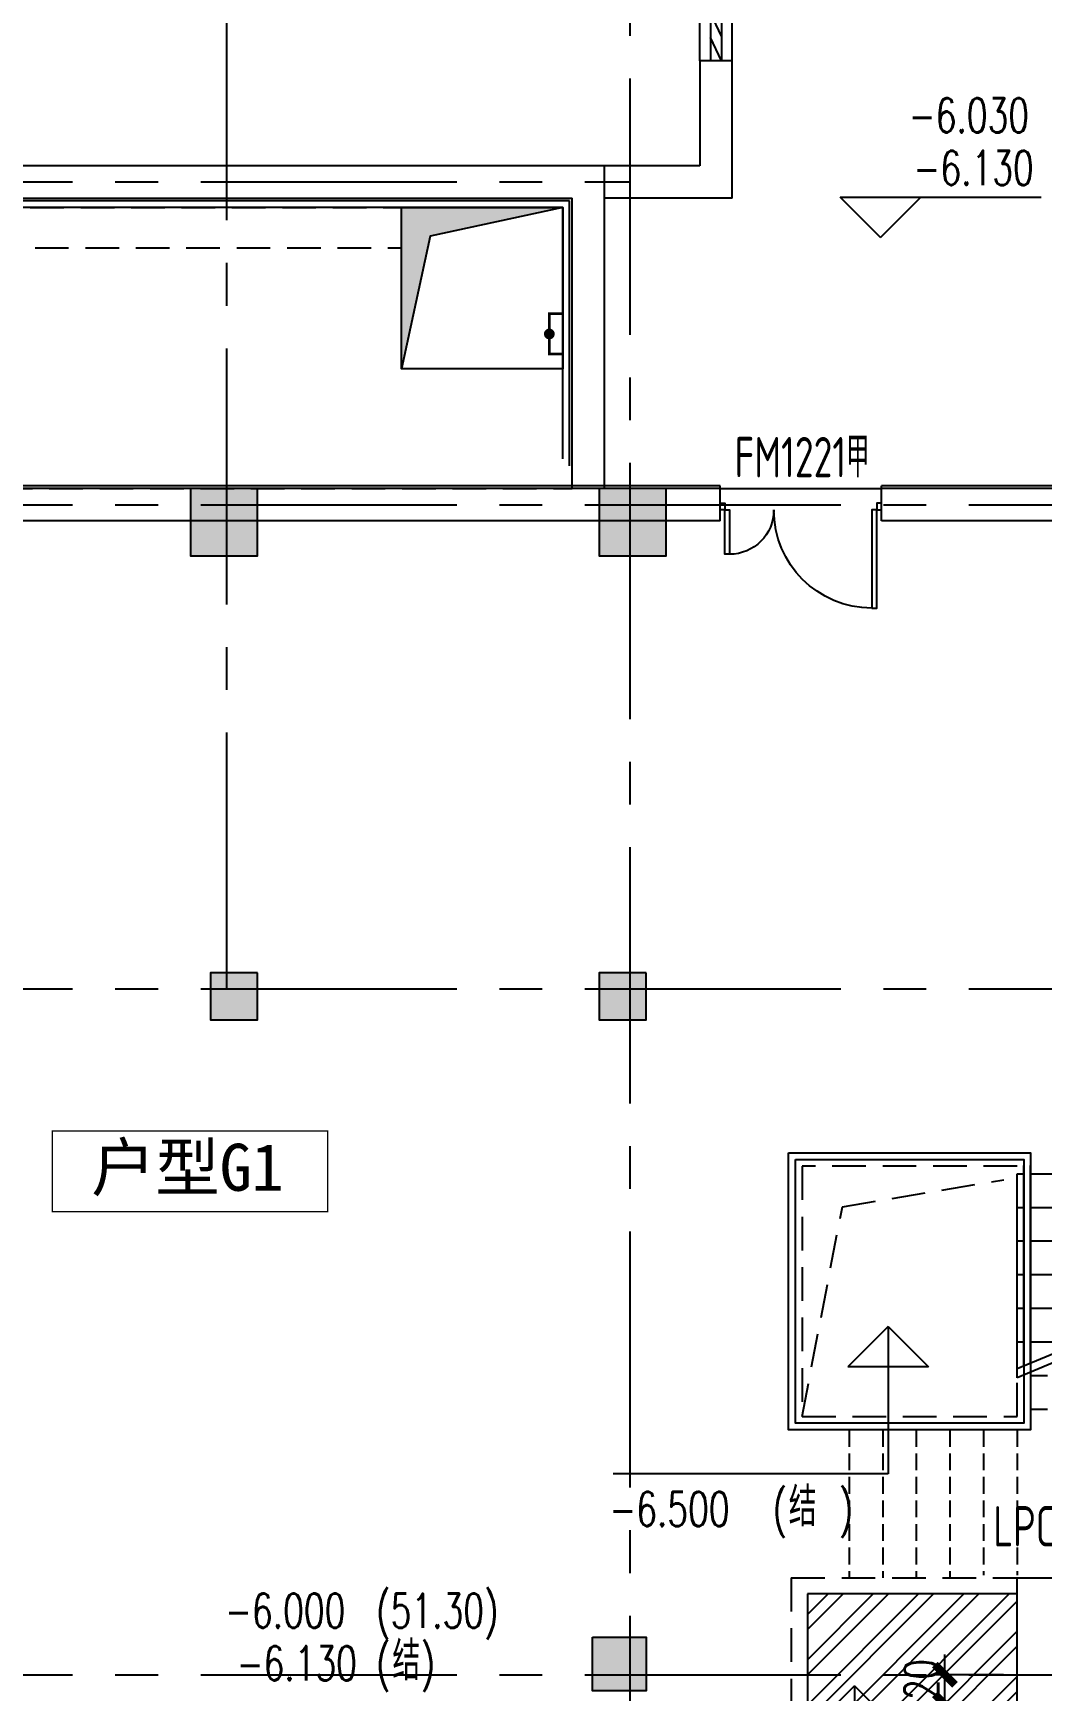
# Model space of a CAD drawing. Extents: x 296441 to 853063, y 459050 to 1117990.
# Drawn here: x 611459 to 618962, y 882899 to 895226 of the extents above; entities that cross this region are included whole.
import ezdxf
from ezdxf.enums import TextEntityAlignment as Align
from ezdxf.xclip import XClip

# ---------------------------------------------------------------- set-up
doc = ezdxf.new("R2010")
doc.units = 0
doc.header["$LTSCALE"] = 1000
doc.header["$XCLIPFRAME"] = 0
for name, pattern in [('14-FL01-P$0$HIDDEN', [0.375, 0.25, -0.125]), ('14-GRID$0$CENTER2', [28.575, 19.05, -3.175, 3.175, -3.175]), ('5-GRID$0$CENTER2', [28.575, 19.05, -3.175, 3.175, -3.175]), ('BSMT-PLAN-BS01$0$$0$HIDDEN', [0.375, 0.25, -0.125]), ('DASH', [0.35, 0.25, -0.1]), ('DZ-3-PLAN-FL01$0$DASHED2', [0.375, 0.25, -0.125]), ('E1-BS01-18-19$0$HIDDEN', [0.375, 0.25, -0.125])]:
    doc.linetypes.add(name, pattern=pattern)
for name, color, linetype in [('0-COL-H1', 170, 'Continuous'), ('14-GRID$0$G-GRID', 9, '14-GRID$0$CENTER2'), ('14-name$0$A-ANNO-IDEN', 2, 'Continuous'), ('14-PLAN-BS01-P$0$A-ANNO-LEVL', 3, 'Continuous'), ('14-PLAN-BS01-P$0$A-ROOM-IDEN', 4, 'Continuous'), ('14-PLAN-BS01-P$0$A-WALL', 1, 'Continuous'), ('17-PLAN-BS01-P$0$G-XREF', 2, 'Continuous'), ('5-GRID$0$G-GRID', 8, '5-GRID$0$CENTER2'), ('A-ROOF', 2, 'Continuous'), ('BSMT-PLAN-BS01$0$A-WALL', 1, 'Continuous'), ('C1-FL01$0$A-STRS', 4, 'Continuous'), ('DIM_ELEV', 3, 'Continuous'), ('DIM_LEAD', 3, 'Continuous'), ('DIM_SYMB', 3, 'Continuous'), ('DZ-3-PLAN-BASEMENT-NORTH$0$A-FLOR', 23, 'Continuous'), ('DZ-3-PLAN-BASEMENT-NORTH$0$A-OVLK', 140, 'Continuous'), ('DZ-3-PLAN-FL01$0$A-WALL', 1, 'Continuous'), ('DZ-PLAN-MAIN-FL01$0$A-WIND-IDEN', 33, 'Continuous'), ('E-TEXT-BS01-MI-14$0$A-ROOM-IDEN', 4, 'Continuous'), ('E1-BS01-18-19$0$A-DOOR', 4, 'Continuous'), ('E1-BS01-18-19$0$A-HOLE', 211, 'Continuous'), ('G-BS01-20$0$G-FL01$0$A-WALL', 1, 'Continuous'), ('G-BS01-20$0$G-FL01$0$A-WALL-FNSH', 6, 'Continuous'), ('G-BS01-6$0$G-FL01$0$A-ANNO-SYMB', 6, 'Continuous'), ('G-BS01-6$0$G-FL01$0$A-HRAL', 5, 'Continuous'), ('H-BM01$0$A-STRS', 4, 'Continuous'), ('PUB_DIM', 3, 'Continuous'), ('PUB_TEXT', 7, 'Continuous'), ('WALL', 242, 'Continuous'), ('WINDOW', 4, 'Continuous'), ('ZT1_Dim---标注---PM、LM、DY、JD', 252, 'Continuous'), ('卫生间降板', 251, 'Continuous')]:
    doc.layers.add(name, color=color, linetype=linetype)
doc.styles.add('14-name$0$GOA_03_黑体_1.00', font='simhei.ttf')
doc.styles.add('14-name$0$GOA_04_COMPLEX_1.00', font='complex.shx')
doc.styles.add('_TCH_DIM', font='SIMPLEX', dxfattribs={"bigfont": 'GBCBIG'})
doc.styles.get("Standard").update_dxf_attribs({"font": 'gbenor.shx', "bigfont": 'gbcbig.shx'})
doc.styles.add('ZT-DIMSTYLE', font='ROMANS.shx', dxfattribs={"width": 0.7, "bigfont": 'CHINESE.shx'})
doc.dimstyles.new('ZT-DIM100', dxfattribs={"dimscale": 100, "dimtxt": 2.5, "dimasz": 1.5, "dimexe": 1, "dimexo": 1, "dimgap": 0.5, "dimtad": 1, "dimdec": 0, "dimdsep": 46, "dimtxsty": 'ZT-DIMSTYLE', "dimblk": 'ARCHTICK', "dimcen": 2.5, "dimclrd": 175, "dimclre": 175, "dimclrt": 7, "dimazin": 2, "dimtfac": 1, "dimtix": 1, "dimtmove": 2, "dimatfit": 3, "dimfxl": 0, "dimarcsym": 0})

# ---------------------------------------------------------------- blocks, each defined once
blk = doc.blocks.new('$WINLIB2D$00000039')
at = {"color": 0}
for points in [[(-0.5, 0.5), (-0.5, -0.5)], [(0.5, 0.5), (-0.5, 0.5)], [(0.5, -0.5), (0.5, 0.5)], [(-0.5, 0.1667), (0.5, 0.1667)], [(-0.3839, -0.1667), (-0.448, 0.1667)], [(-0.3159, -0.1667), (-0.38, 0.1667)], [(-0.2479, -0.1667), (-0.312, 0.1667)], [(-0.1799, -0.1667), (-0.244, 0.1667)], [(-0.1119, -0.1667), (-0.176, 0.1667)], [(-0.0439, -0.1667), (-0.108, 0.1667)], [(0.0241, -0.1667), (-0.04, 0.1667)], [(0.0921, -0.1667), (0.028, 0.1667)], [(0.16, -0.1667), (0.0959, 0.1667)], [(0.228, -0.1667), (0.1639, 0.1667)], [(0.296, -0.1667), (0.2319, 0.1667)], [(0.364, -0.1667), (0.2999, 0.1667)], [(0.432, -0.1667), (0.3679, 0.1667)], [(0.5, -0.1667), (0.4359, 0.1667)], [(-0.4519, -0.1667), (-0.5, 0.0836)], [(-0.5, -0.1667), (0.5, -0.1667)], [(0.5, -0.5), (-0.5, -0.5)]]:
    blk.add_lwpolyline(points, dxfattribs=at)
blk = doc.blocks.new('A$C27967141')
at = {"layer": '14-PLAN-BS01-P$0$A-WALL'}
for p, q in [((950, 3180), (710, 3180)), ((710, 3180), (710, 2400)), ((950, 2160), (950, 3180)), ((710, 2400), (0, 2400)), ((0, 2160), (0, 2400)), ((950, 2160), (0, 2160))]:
    blk.add_line(p, q, dxfattribs=at)
at = {"layer": 'WINDOW', "xscale": -2699.999999995454, "yscale": 240, "zscale": -2699.999999995454, "rotation": 90.00000004307704}
blk.add_blockref('$WINLIB2D$00000039', (830, 4530), dxfattribs=at)
blk = doc.blocks.new('*U2129')
at = {"const_width": 10}
blk.add_lwpolyline([(-1025, 0), (1025, 0), (1025, -600), (-1025, -600)], close=True, dxfattribs=at)
at = {"style": '14-name$0$GOA_04_COMPLEX_1.00', "width": 0.8}
blk.add_attdef('房间编号', text='', height=300, dxfattribs=at).set_placement((-532, -481), align=Align.CENTER)
blk = doc.blocks.new('WERC')
at = {"layer": '14-name$0$A-ANNO-IDEN'}
ref = blk.add_blockref('*U2129', (755746, -440615), dxfattribs=dict(at, xscale=-1))
ref.add_attrib('房间编号', '户型G1', dxfattribs={"layer": '0', "height": 350, "style": '14-name$0$GOA_03_黑体_1.00'}).set_placement((755727, -441060), align=Align.CENTER)
blk = doc.blocks.new('QQC3')
at = {"layer": '14-PLAN-BS01-P$0$A-ANNO-LEVL'}
for p, q in [((808627, 90088), (808327, 90388)), ((808327, 90388), (809823, 90388)), ((808627, 90088), (808927, 90388))]:
    blk.add_line(p, q, dxfattribs=at)
at = {"layer": 'DIM_ELEV'}
for p, q in [((808684, 81990), (808384, 81690)), ((808684, 81990), (808984, 81690)), ((808684, 81990), (808684, 80895)), ((808984, 81690), (808384, 81690)), ((808684, 80895), (806640, 80895)), ((808435, 79318), (808135, 79018)), ((808435, 79318), (808735, 79018)), ((808435, 79318), (808435, 78566))]:
    blk.add_line(p, q, dxfattribs=at)
at = {"layer": 'DZ-PLAN-MAIN-FL01$0$A-WIND-IDEN', "width": 0.8}
blk.add_text('FM1221甲', height=300, dxfattribs=at).set_placement((807542, 88305))
at = {"layer": 'DZ-PLAN-MAIN-FL01$0$A-WIND-IDEN', "color": 2, "width": 0.8}
blk.add_text('LPC0713a', height=300, dxfattribs=at).set_placement((809467, 80355))
at = {"layer": 'PUB_TEXT', "style": '_TCH_DIM', "width": 0.705882}
for s, p in [('-6.030', (808838, 90868)), ('-6.130', (808873, 90478)), ('-6.500', (806610, 80505)), ('(', (807825, 80505)), (')', (808318, 80505)), ('-6.000', (803752, 79749)), ('(51.30)', (804876, 79749)), ('(', (804876, 79359)), (')', (805207, 79359)), ('-6.130', (803838, 79359))]:
    blk.add_text(s, height=255, dxfattribs=at).set_placement(p)
at = {"layer": 'PUB_TEXT', "style": '_TCH_DIM'}
for p in [(807945, 80505), (804996, 79359)]:
    blk.add_text('结', height=289, dxfattribs=at).set_placement(p)
blk = doc.blocks.new('E1-BS01-18-19$0$door-dixiashi-1200')
for points in [[(0, 0), (35, 0), (35, -50), (0, -50)], [(1200, 0), (1165, 0), (1165, -50), (1200, -50)], [(70, -780), (35, -780), (35, -50), (70, -50)], [(1130, -380), (1165, -380), (1165, -50), (1130, -50)]]:
    blk.add_lwpolyline(points, close=True)
for centre, radius, start, end in [((70, -50), 730, 270, 0), ((1130, -50), 330, 180, 270)]:
    blk.add_arc(centre, radius, start, end)
blk = doc.blocks.new('20B-G1-地下一层')
at = {"layer": '卫生间降板'}
h = blk.add_hatch(dxfattribs=at)
h.set_pattern_fill('ANSI32', color=256, scale=50)
h.set_pattern_definition([(45, (-100304.23, -1588910.53), (-168.379802, 168.379802), []), (45, (-100191.97, -1588910.53), (-168.379802, 168.379802), [])])
h.paths.add_polyline_path([(728793, -384658), (727233, -384658), (727233, -387138), (728793, -387138)])
at = {"layer": '5-GRID$0$G-GRID'}
blk.add_lwpolyline([(728793, -384658), (727233, -384658), (727233, -387138), (728793, -387138)], close=True, dxfattribs=at)
at = {"layer": 'BSMT-PLAN-BS01$0$A-WALL', "color": 5, "linetype": 'BSMT-PLAN-BS01$0$$0$HIDDEN'}
blk.add_line((718593, -376438), (725483, -376438), dxfattribs=at)
at = {"layer": 'C1-FL01$0$A-STRS', "linetype": 'DASH', "ltscale": 0.5, "extrusion": (2.78234e-21, 2.27195e-05, 1)}
for p, q in [((728893, -383033), (729993, -383033)), ((728893, -383283), (729993, -383283)), ((727543, -383438), (727543, -384538)), ((727793, -383438), (727793, -384538)), ((728043, -383438), (728043, -384538)), ((728293, -383438), (728293, -384538)), ((728543, -383438), (728543, -384518)), ((728793, -383438), (728793, -384518))]:
    blk.add_line(p, q, dxfattribs=at)
at = {"layer": 'DZ-3-PLAN-BASEMENT-NORTH$0$A-FLOR'}
blk.add_line((726583, -376438), (727783, -376438), dxfattribs=at)
at = {"layer": 'DZ-3-PLAN-FL01$0$A-WALL', "color": 33, "linetype": 'DZ-3-PLAN-FL01$0$DASHED2', "extrusion": (8.34702e-21, 4.5439e-05, 1)}
for p, q in [((727113, -384538), (728793, -384538)), ((727113, -384538), (727113, -386218)), ((727233, -384658), (727233, -386218)), ((728793, -384658), (727233, -384658))]:
    blk.add_line(p, q, dxfattribs=at)
at = {"layer": 'E1-BS01-18-19$0$A-HOLE', "linetype": 'E1-BS01-18-19$0$HIDDEN'}
blk.add_lwpolyline([(728793, -381478), (727193, -381478), (727193, -383338), (728793, -383338)], close=True, dxfattribs=at)
blk.add_lwpolyline([(727193, -383338), (727493, -381778), (728693, -381578)], dxfattribs=at)
at = {"layer": 'G-BS01-20$0$G-FL01$0$A-WALL'}
for p, q in [((726583, -376438), (718593, -376438)), ((726583, -376678), (726583, -376438)), ((730233, -376438), (727783, -376438)), ((727783, -376678), (727783, -376438)), ((726583, -376678), (718833, -376678)), ((729993, -376678), (727783, -376678))]:
    blk.add_line(p, q, dxfattribs=at)
at = {"layer": 'G-BS01-20$0$G-FL01$0$A-WALL-FNSH'}
for p, q in [((726583, -376418), (718573, -376418)), ((730253, -376418), (727783, -376418)), ((727783, -376438), (727783, -376418))]:
    blk.add_line(p, q, dxfattribs=at)
at = {"layer": 'G-BS01-6$0$G-FL01$0$A-ANNO-SYMB', "extrusion": (8.34702e-21, 4.5439e-05, 1)}
for p, q in [((729447, -382713), (728793, -382985)), ((729456, -382773), (728793, -383050))]:
    blk.add_line(p, q, dxfattribs=at)
at = {"layer": 'G-BS01-6$0$G-FL01$0$A-HRAL'}
for points in [[(727093, -381378), (728893, -381378), (728893, -383438), (727093, -383438)], [(727143, -381428), (728843, -381428), (728843, -383388), (727143, -383388)]]:
    blk.add_lwpolyline(points, close=True, dxfattribs=at)
at = {"layer": 'G-BS01-6$0$G-FL01$0$A-HRAL', "extrusion": (8.34702e-21, 4.5439e-05, 1), "elevation": -17}
for points in [[(728843, -382964), (728843, -381473)], [(728893, -382943), (728893, -381473)]]:
    blk.add_lwpolyline(points, dxfattribs=at)
at = {"layer": 'H-BM01$0$A-STRS', "ltscale": 0.1, "extrusion": (2.78234e-21, 2.27195e-05, 1)}
for p, q in [((728793, -381533), (728843, -381533)), ((728893, -381533), (729973, -381533)), ((728793, -381783), (728843, -381783)), ((728893, -381783), (729973, -381783)), ((728793, -382033), (728843, -382033)), ((728893, -382033), (729973, -382033)), ((728793, -382283), (728843, -382283)), ((728893, -382283), (729973, -382283)), ((728793, -382533), (728843, -382533)), ((728893, -382533), (729879, -382533)), ((728793, -382783), (728843, -382783)), ((728893, -382783), (729278, -382783))]:
    blk.add_line(p, q, dxfattribs=at)
at = {"layer": 'H-BM01$0$A-STRS', "ltscale": 0.1}
blk.add_line((728793, -383050), (728793, -381533), dxfattribs=at)
at = {"layer": 'WALL'}
blk.add_line((728793, -384538), (729093, -384538), dxfattribs=at)
at = {"layer": 'WALL', "extrusion": (8.34702e-21, 4.5439e-05, 1)}
blk.add_line((728793, -385478), (728793, -384538), dxfattribs=at)
at = {"layer": 'E1-BS01-18-19$0$A-DOOR', "extrusion": (0, 0, -1), "zscale": -1}
blk.add_blockref('E1-BS01-18-19$0$door-dixiashi-1200', (-727783, -376547), dxfattribs=at)
blk = doc.blocks.new('2133')
at = {"layer": 'A-ROOF'}
h = blk.add_hatch(color=239, dxfattribs=at)
h.dxf.hatch_style = 1
h.paths.add_polyline_path([(2155365, 1738381), (2156057, 1738531), (2156122, 1738595), (2155151, 1738595), (2155151, 1737597), (2155195, 1737597)])
h.paths.add_polyline_path([(2155195, 1737597), (2155151, 1737597), (2155151, 1737395)])
h.paths.add_polyline_path([(2156151, 1738595), (2156122, 1738595), (2156057, 1738531), (2156151, 1738551)])
h.paths.add_polyline_path([(2156351, 1738595), (2156151, 1738595), (2156151, 1738551)])
at = {"layer": '14-PLAN-BS01-P$0$A-ROOM-IDEN', "linetype": '14-FL01-P$0$HIDDEN'}
blk.add_line((2146765, 1738595), (2155201, 1738595), dxfattribs=at)
blk.add_lwpolyline([(2148111, 1728175), (2143233, 1728175), (2146800, 1738295), (2155151, 1738295)], dxfattribs=at)
at = {"layer": 'A-ROOF', "color": 239}
blk.add_lwpolyline([(2155151, 1738595), (2156351, 1738595), (2156351, 1737395), (2155151, 1737395)], close=True, dxfattribs=at)
blk.add_lwpolyline([(2155151, 1738595), (2156351, 1738595), (2156351, 1737395), (2155151, 1737395)], close=True, dxfattribs=at)
blk.add_lwpolyline([(2156351, 1738595), (2155365, 1738381), (2155151, 1737395)], dxfattribs=at)
blk = doc.blocks.new('_ArchTick')
at = {"color": 0, "linetype": 'ByBlock', "const_width": 0.4}
blk.add_lwpolyline([(-0.5, -0.5), (0.5, 0.5)], dxfattribs=at)
blk = doc.blocks.new('*D2248')
at = {"layer": 'Defpoints', "color": 0, "ltscale": 1000, "transparency": 16777216}
for p in [(618241, 883019), (618778, 883019), (618778, 882799)]:
    blk.add_point(p, dxfattribs=at)
at = {"layer": 'ZT1_Dim---标注---PM、LM、DY、JD', "color": 175, "linetype": 'ByBlock', "lineweight": -2, "ltscale": 1000, "transparency": 16777216}
for p, q in [((618241, 883019), (618241, 883169)), ((618678, 883019), (618141, 883019)), ((618241, 882799), (618241, 883019)), ((618678, 882799), (618141, 882799)), ((618241, 882799), (618241, 882649))]:
    blk.add_line(p, q, dxfattribs=at)
at = {"layer": 'ZT1_Dim---标注---PM、LM、DY、JD', "color": 175, "lineweight": -2, "ltscale": 1000, "transparency": 16777216, "xscale": 150, "yscale": 150, "zscale": 150}
for p, rotation in [((618241, 883019), 270), ((618241, 882799), 90)]:
    blk.add_blockref('_ArchTick', p, dxfattribs=dict(at, rotation=rotation))
at = {"layer": 'ZT1_Dim---标注---PM、LM、DY、JD', "color": 7, "ltscale": 1000, "transparency": 16777216, "insert": (618066, 882909), "char_height": 250, "attachment_point": 5, "rotation": 90, "style": 'ZT-DIMSTYLE'}
blk.add_mtext('220', dxfattribs=at)

msp = doc.modelspace()

# ---------------------------------------------------------------- linework, layer by layer
at = {"layer": '0-COL-H1'}
for points in [[(613128.5, 891839.3), (612628.5, 891839.3), (612628.5, 891339.3), (613128.5, 891339.3)], [(616168.5, 891839.3), (615668.5, 891839.3), (615668.5, 891339.3), (616168.5, 891339.3)], [(613128.5, 888239.3), (612778.5, 888239.3), (612778.5, 887889.3), (613128.5, 887889.3)], [(616018.5, 888239.3), (615668.5, 888239.3), (615668.5, 887889.3), (616018.5, 887889.3)], [(615618.5, 883299.3), (616018.5, 883299.3), (616018.5, 882899.3), (615618.5, 882899.3)]]:
    msp.add_lwpolyline(points, close=True, dxfattribs=at)
at = {"layer": '0-COL-H1', "color": 254}
for points in [[(612628.5, 891339.3), (612628.5, 891839.3), (613128.5, 891339.3), (613128.5, 891839.3)], [(615668.5, 891339.3), (615668.5, 891839.3), (616168.5, 891339.3), (616168.5, 891839.3)], [(612778.5, 887889.3), (612778.5, 888239.3), (613128.5, 887889.3), (613128.5, 888239.3)], [(615668.5, 887889.3), (615668.5, 888239.3), (616018.5, 887889.3), (616018.5, 888239.3)], [(616018.5, 882899.3), (616018.5, 883299.3), (615618.5, 882899.3), (615618.5, 883299.3)]]:
    msp.add_solid(points, dxfattribs=at)
at = {"layer": '14-GRID$0$G-GRID', "color": 8, "ltscale": 0.1}
for p, q in [((612898.5, 888119.3), (612898.5, 900603)), ((615898.5, 900603), (615898.5, 867844.6)), ((598417.5, 894119.3), (615898.5, 894119.3)), ((598417.5, 891719.3), (676818.6, 891719.3)), ((598417.5, 888119.3), (620098.5, 888119.3)), ((598417.5, 883019.3), (620098.5, 883019.3))]:
    msp.add_line(p, q, dxfattribs=at)
at = {"layer": '17-PLAN-BS01-P$0$G-XREF', "const_width": 20}
msp.add_lwpolyline([(615398.5, 893139), (615298.5, 893139), (615298.5, 892839), (615398.5, 892839)], dxfattribs=at)
at = {"layer": 'BSMT-PLAN-BS01$0$A-WALL', "color": 1}
for p, q in [((615708.5, 894239.3), (605670.6, 894239.3)), ((615708.5, 891839.3), (615708.5, 894239.3)), ((605586, 893999.3), (615468.5, 893999.3)), ((615468.5, 891839.3), (615468.5, 893999.3)), ((615468.5, 892139.3), (615468.5, 893999.3))]:
    msp.add_line(p, q, dxfattribs=at)
at = {"layer": 'DIM_SYMB', "const_width": 40}
msp.add_lwpolyline([(615284.5, 893003.3, 1), (615312.5, 892974.7, 1)], format="xyb", close=True, dxfattribs=at)
at = {"layer": 'DZ-3-PLAN-BASEMENT-NORTH$0$A-OVLK'}
for p, q in [((615398.5, 893929.3), (605635.5, 893929.3)), ((615398.5, 892059.3), (615398.5, 893929.3))]:
    msp.add_line(p, q, dxfattribs=at)
at = {"layer": 'G-BS01-20$0$G-FL01$0$A-WALL'}
for p, q in [((616568.2, 891839.3), (608578.5, 891839.3)), ((620218.5, 891839.3), (617768.2, 891839.3)), ((616568.2, 891599.3), (608818.5, 891599.3))]:
    msp.add_line(p, q, dxfattribs=at)
at = {"layer": 'G-BS01-20$0$G-FL01$0$A-WALL-FNSH'}
for p, q in [((615448.5, 893979.3), (605600.1, 893979.3)), ((615448.5, 892009.3), (615448.5, 893979.3)), ((616568.2, 891839.3), (616568.2, 891859.3))]:
    msp.add_line(p, q, dxfattribs=at)
msp.add_lwpolyline([(616568.2, 891859.3), (615708.5, 891859.3)], dxfattribs=at)

# ---------------------------------------------------------------- block references
at = {"layer": 'A-ROOF'}
msp.add_blockref('2133', (-1540952.4, -844665.4), dxfattribs=at)
at = {"layer": 'DIM_LEAD'}
ref = msp.add_blockref('A$C27967141', (615708.5, 891839.3), dxfattribs=at)
XClip(ref).set_block_clipping_path([(-17290.9725145269, -23994.70664712), (55256.8565279767, 8763.7354099918)])
at = {"layer": 'E-TEXT-BS01-MI-14$0$A-ROOM-IDEN'}
msp.add_blockref('QQC3', (-190865.7, 803618.2), dxfattribs=at)
at = {"layer": 'PUB_DIM'}
for name, p in [('20B-G1-地下一层', (-110014.5, 1268277.6)), ('WERC', (-143120.3, 1327677.6))]:
    msp.add_blockref(name, p, dxfattribs=at)

# ---------------------------------------------------------------- dimensions: what is measured, and where the dimension line sits
at = {"layer": 'ZT1_Dim---标注---PM、LM、DY、JD', "ltscale": 1000}
dim = msp.add_linear_dim(base=(618241.4, 883019.3), p1=(618778.5, 882799.3), p2=(618778.5, 883019.3), angle=90, dimstyle='ZT-DIM100', dxfattribs=at)
dim.commit()
dim.dimension.update_dxf_attribs({"geometry": '*D2248', "text_midpoint": (618066.4, 882909.3)})

doc.saveas('drawing.dxf')
